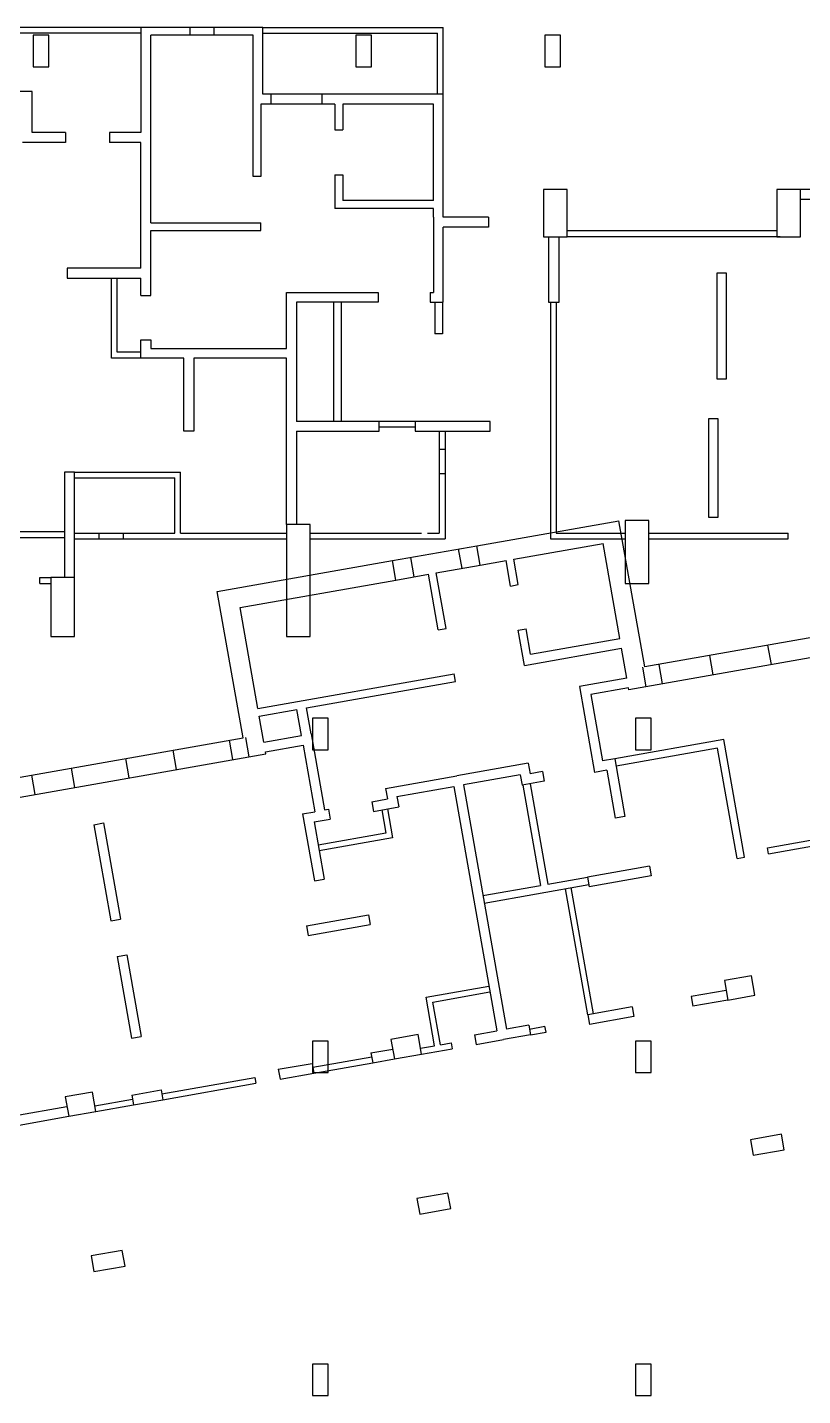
# Model space of a CAD drawing. Header units: metres. Extents: x -681087 to 1033303, y 74272 to 2630761.
# Drawn here: x 31540 to 51232, y 2359438 to 2394178 of the extents above; entities that cross this region are included whole.
import ezdxf

# ---------------------------------------------------------------- set-up
doc = ezdxf.new("R2010")
doc.units = ezdxf.units.M
for name, color, linetype in [('SKELETON_CLEAN', 7, 'Continuous'), ('SKELETON_ISOLATED', 1, 'Continuous'), ('SKELETON_ORIGINAL', 8, 'Continuous')]:
    doc.layers.add(name, color=color, linetype=linetype)

msp = doc.modelspace()

# ---------------------------------------------------------------- linework, layer by layer
at = {"layer": 'SKELETON_CLEAN'}
for p, q in [((34423, 2394178), (27413, 2394178)), ((34423, 2394028), (27563, 2394028)), ((32084, 2393978), (31684, 2393978)), ((31684, 2393978), (31684, 2393178)), ((32084, 2393178), (32084, 2393978)), ((34423, 2394178), (34423, 2391508)), ((37523, 2394178), (34423, 2394178)), ((37273, 2393978), (34673, 2393978)), ((34673, 2389218), (34673, 2393978)), ((37273, 2390388), (37273, 2393978)), ((37523, 2394178), (42103, 2394178)), ((37523, 2392478), (37523, 2394178)), ((37523, 2394028), (41953, 2394028)), ((40284, 2393978), (39884, 2393978)), ((39884, 2393978), (39884, 2393178)), ((40284, 2393178), (40284, 2393978)), ((41953, 2392478), (41953, 2394028)), ((42103, 2392478), (42103, 2394178)), ((45084, 2393978), (44684, 2393978)), ((44684, 2393978), (44684, 2393178)), ((45084, 2393178), (45084, 2393978)), ((31684, 2393178), (32084, 2393178)), ((39884, 2393178), (40284, 2393178)), ((44684, 2393178), (45084, 2393178)), ((31663, 2392548), (27413, 2392548)), ((31663, 2391508), (31663, 2392548)), ((39353, 2392228), (37473, 2392228)), ((37473, 2392228), (37473, 2390388)), ((42103, 2392478), (37523, 2392478)), ((39353, 2392228), (39353, 2391573)), ((39553, 2392228), (39553, 2391573)), ((41853, 2392228), (39553, 2392228)), ((41853, 2389778), (41853, 2392228)), ((42103, 2389358), (42103, 2392478)), ((32508, 2391508), (31663, 2391508)), ((32508, 2391508), (32508, 2391258)), ((34423, 2391508), (33628, 2391508)), ((33628, 2391508), (33628, 2391258)), ((39353, 2391573), (39553, 2391573)), ((32508, 2391258), (31413, 2391258)), ((34423, 2391258), (33628, 2391258)), ((34423, 2388063), (34423, 2391258)), ((37473, 2390388), (37273, 2390388)), ((39353, 2390433), (39353, 2389578)), ((39353, 2390433), (39553, 2390433)), ((39553, 2390433), (39553, 2389778)), ((41853, 2389778), (39553, 2389778)), ((45253, 2390058), (44653, 2390058)), ((44653, 2390058), (44653, 2388858)), ((45253, 2388858), (45253, 2390058)), ((51173, 2390058), (50573, 2390058)), ((50573, 2390058), (50573, 2388858)), ((51173, 2388858), (51173, 2390058)), ((51488, 2390058), (51173, 2390058)), ((51488, 2389808), (51173, 2389808)), ((41853, 2389578), (39353, 2389578)), ((41853, 2389358), (41853, 2389578)), ((34673, 2389218), (37473, 2389218)), ((37473, 2389018), (37473, 2389218)), ((41853, 2389358), (41853, 2387448)), ((43253, 2389358), (42103, 2389358)), ((42103, 2387198), (42103, 2389108)), ((43253, 2389108), (42103, 2389108)), ((43253, 2389358), (43253, 2389108)), ((34673, 2389018), (37473, 2389018)), ((34673, 2387368), (34673, 2389018)), ((44653, 2388858), (45253, 2388858)), ((44788, 2387188), (44788, 2388858)), ((45038, 2388858), (45038, 2387188)), ((50658, 2388858), (45253, 2388858)), ((50573, 2388858), (51173, 2388858)), ((34423, 2388063), (32553, 2388063)), ((32553, 2388063), (32553, 2387813)), ((32553, 2387813), (34423, 2387813)), ((33673, 2385778), (33673, 2387813)), ((33823, 2385928), (33823, 2387813)), ((34423, 2387368), (34423, 2387813)), ((49298, 2387938), (49048, 2387938)), ((49048, 2387938), (49048, 2385258)), ((49298, 2385258), (49298, 2387938)), ((34423, 2387368), (34673, 2387368)), ((38123, 2386028), (38123, 2387448)), ((38123, 2387448), (40453, 2387448)), ((40453, 2387448), (40453, 2387198)), ((41773, 2387448), (41773, 2387198)), ((41773, 2387448), (41853, 2387448)), ((40453, 2387198), (38373, 2387198)), ((38373, 2387198), (38373, 2384173)), ((41773, 2387198), (42103, 2387198)), ((41893, 2387198), (41893, 2386393)), ((42083, 2387198), (42083, 2386393)), ((45038, 2387188), (44788, 2387188)), ((44823, 2387188), (44823, 2381188)), ((44973, 2387188), (44973, 2381338)), ((42083, 2386393), (41893, 2386393)), ((34423, 2386248), (34673, 2386248)), ((34423, 2385778), (34423, 2386248)), ((34673, 2386248), (34673, 2386028)), ((34673, 2386028), (38123, 2386028)), ((34423, 2385778), (33673, 2385778)), ((34423, 2385928), (33823, 2385928)), ((35518, 2385778), (34423, 2385778)), ((35518, 2383928), (35518, 2385778)), ((35768, 2385778), (35768, 2383928)), ((38123, 2385778), (35768, 2385778)), ((38123, 2381558), (38123, 2385778)), ((49048, 2385258), (49298, 2385258)), ((49088, 2384238), (48838, 2384238)), ((48838, 2384238), (48838, 2381738)), ((49088, 2381738), (49088, 2384238)), ((35768, 2383928), (35518, 2383928)), ((40473, 2384173), (38373, 2384173)), ((38373, 2383923), (40473, 2383923)), ((38373, 2383923), (38373, 2381558)), ((40473, 2383923), (40473, 2384173)), ((41393, 2384173), (40473, 2384173)), ((43293, 2384173), (41393, 2384173)), ((41393, 2384173), (41393, 2383923)), ((41393, 2383923), (43293, 2383923)), ((42003, 2383923), (42003, 2381338)), ((42153, 2383923), (42153, 2381188)), ((43293, 2383923), (43293, 2384173)), ((32733, 2382888), (32483, 2382888)), ((32483, 2382888), (32483, 2380208)), ((32733, 2382888), (35433, 2382888)), ((32733, 2380208), (32733, 2382888)), ((35433, 2381338), (35433, 2382888)), ((32733, 2382738), (35283, 2382738)), ((35283, 2381338), (35283, 2382738)), ((38723, 2381558), (38123, 2381558)), ((38123, 2381558), (38123, 2378708)), ((38723, 2378708), (38723, 2381558)), ((42957, 2381015), (46566, 2381652)), ((47221, 2377939), (46566, 2381652)), ((47323, 2381658), (46723, 2381658)), ((46723, 2381658), (46723, 2380058)), ((47323, 2380058), (47323, 2381658)), ((48838, 2381738), (49088, 2381738)), ((30583, 2381378), (32483, 2381378)), ((30733, 2381228), (32483, 2381228)), ((32733, 2381338), (35283, 2381338)), ((35433, 2381338), (38123, 2381338)), ((38723, 2381188), (42153, 2381188)), ((41703, 2381338), (42003, 2381338)), ((44823, 2381188), (46723, 2381188)), ((44973, 2381338), (46723, 2381338)), ((47323, 2381338), (50863, 2381338)), ((47323, 2381188), (50863, 2381188)), ((50863, 2381188), (50863, 2381338)), ((40815, 2380638), (42957, 2381015)), ((43044, 2380523), (42957, 2381015)), ((43896, 2380673), (46161, 2381072)), ((46586, 2378660), (46161, 2381072)), ((36364, 2379853), (40815, 2380638)), ((40902, 2380145), (40815, 2380638)), ((41926, 2380326), (43044, 2380523)), ((43044, 2380523), (43699, 2380638)), ((43812, 2379993), (43699, 2380638)), ((44009, 2380028), (43896, 2380673)), ((31853, 2380208), (32133, 2380208)), ((31853, 2380058), (31853, 2380208)), ((31853, 2380058), (32133, 2380058)), ((32733, 2380208), (32133, 2380208)), ((32133, 2380208), (32133, 2378708)), ((32733, 2378708), (32733, 2380208)), ((36943, 2379447), (40902, 2380145)), ((40902, 2380145), (41729, 2380291)), ((41977, 2378883), (41729, 2380291)), ((42174, 2378918), (41926, 2380326)), ((46723, 2380058), (47323, 2380058)), ((37018, 2376140), (36364, 2379853)), ((43812, 2379993), (44009, 2380028)), ((37394, 2376887), (36943, 2379447)), ((54509, 2379224), (47221, 2377939)), ((32133, 2378708), (32733, 2378708)), ((38123, 2378708), (38723, 2378708)), ((41977, 2378883), (42174, 2378918)), ((44010, 2378871), (44207, 2378905)), ((44168, 2377979), (44010, 2378871)), ((44321, 2378260), (44207, 2378905)), ((44321, 2378260), (46586, 2378660)), ((54694, 2378749), (46815, 2377360)), ((44168, 2377979), (46630, 2378413)), ((46763, 2377655), (46630, 2378413)), ((37394, 2376887), (42378, 2377765)), ((42412, 2377568), (42378, 2377765)), ((46763, 2377655), (45562, 2377443)), ((38631, 2376902), (42412, 2377568)), ((45562, 2377443), (45946, 2375262)), ((46807, 2377409), (45851, 2377241)), ((46815, 2377360), (46807, 2377409)), ((45851, 2377241), (46149, 2375552)), ((37429, 2376690), (38384, 2376858)), ((37545, 2376030), (37429, 2376690)), ((38501, 2376198), (38384, 2376858)), ((38747, 2376242), (38631, 2376902)), ((39184, 2376638), (38784, 2376638)), ((38784, 2376638), (38784, 2375838)), ((39184, 2375838), (39184, 2376638)), ((47384, 2376638), (46984, 2376638)), ((46984, 2376638), (46984, 2375838)), ((47384, 2375838), (47384, 2376638)), ((38747, 2376242), (39088, 2374307)), ((29632, 2374838), (37018, 2376140)), ((37545, 2376030), (38501, 2376198)), ((37589, 2375784), (38544, 2375952)), ((38544, 2375952), (38842, 2374263)), ((49227, 2376094), (46459, 2375606)), ((49073, 2375874), (46492, 2375419)), ((49566, 2373077), (49073, 2375874)), ((49753, 2373110), (49227, 2376094)), ((29965, 2374389), (37598, 2375734)), ((37598, 2375734), (37589, 2375784)), ((38784, 2375838), (39184, 2375838)), ((46459, 2375606), (46149, 2375552)), ((46459, 2375606), (46718, 2374139)), ((46984, 2375838), (47384, 2375838)), ((44261, 2375493), (42449, 2375173)), ((44058, 2375203), (42615, 2374949)), ((44058, 2375203), (44105, 2374937)), ((44261, 2375493), (44308, 2375227)), ((44623, 2375282), (44308, 2375227)), ((44623, 2375282), (44666, 2375036)), ((46257, 2375317), (45946, 2375262)), ((46257, 2375317), (46472, 2374096)), ((40637, 2374854), (42449, 2375173)), ((40637, 2374854), (40684, 2374588)), ((40926, 2374651), (42369, 2374905)), ((42369, 2374905), (43463, 2368701)), ((42615, 2374949), (43709, 2368744)), ((44666, 2375036), (44105, 2374937)), ((44125, 2374941), (44574, 2372390)), ((44312, 2374974), (44761, 2372423)), ((40290, 2374518), (40684, 2374588)), ((40290, 2374518), (40333, 2374272)), ((40926, 2374651), (40973, 2374385)), ((38532, 2374208), (38842, 2374263)), ((38532, 2374208), (38832, 2372505)), ((39088, 2374307), (39187, 2374324)), ((39187, 2374324), (39230, 2374078)), ((40333, 2374272), (40973, 2374385)), ((40540, 2374309), (40644, 2373718)), ((40688, 2374335), (40818, 2373596)), ((46718, 2374139), (46472, 2374096)), ((33229, 2373933), (33475, 2373977)), ((33229, 2373933), (33660, 2371491)), ((33475, 2373977), (33906, 2371535)), ((38821, 2374006), (39230, 2374078)), ((38821, 2374006), (39078, 2372548)), ((40644, 2373718), (38926, 2373415)), ((40818, 2373596), (38952, 2373267)), ((50341, 2373346), (51907, 2373622)), ((50367, 2373198), (51933, 2373474)), ((49566, 2373077), (49753, 2373110)), ((50367, 2373198), (50341, 2373346)), ((47342, 2372878), (45766, 2372600)), ((47342, 2372878), (47385, 2372632)), ((38832, 2372505), (39078, 2372548)), ((44761, 2372423), (45766, 2372600)), ((45766, 2372600), (45809, 2372354)), ((47385, 2372632), (45809, 2372354)), ((43112, 2372132), (44574, 2372390)), ((45772, 2369108), (45208, 2372309)), ((33660, 2371491), (33906, 2371535)), ((38632, 2371368), (40207, 2371645)), ((38632, 2371368), (38675, 2371121)), ((38675, 2371121), (40251, 2371399)), ((40207, 2371645), (40251, 2371399)), ((33819, 2370585), (34066, 2370628)), ((33819, 2370585), (34184, 2368517)), ((34066, 2370628), (34430, 2368560)), ((49934, 2370096), (49245, 2369974)), ((49245, 2369974), (49332, 2369482)), ((50021, 2369604), (49934, 2370096)), ((41668, 2369552), (43263, 2369834)), ((41842, 2369431), (43289, 2369686)), ((49288, 2369728), (48402, 2369572)), ((41885, 2368321), (41668, 2369552)), ((42033, 2368347), (41842, 2369431)), ((46905, 2369308), (45772, 2369108)), ((46905, 2369308), (46948, 2369062)), ((48402, 2369572), (48445, 2369326)), ((49332, 2369482), (48445, 2369326)), ((49332, 2369482), (50021, 2369604)), ((45772, 2369108), (45816, 2368862)), ((46948, 2369062), (45816, 2368862)), ((41465, 2368603), (40775, 2368481)), ((41552, 2368110), (41465, 2368603)), ((42897, 2368601), (43463, 2368701)), ((42897, 2368601), (42940, 2368355)), ((44319, 2368598), (43630, 2368477)), ((44275, 2368844), (43709, 2368744)), ((44275, 2368844), (44319, 2368598)), ((44293, 2368746), (44687, 2368815)), ((44319, 2368598), (44713, 2368668)), ((44713, 2368668), (44687, 2368815)), ((34184, 2368517), (34430, 2368560)), ((39184, 2368438), (38784, 2368438)), ((38784, 2368438), (38784, 2367638)), ((39184, 2367638), (39184, 2368438)), ((40267, 2368138), (40819, 2368235)), ((40775, 2368481), (40862, 2367989)), ((41526, 2368258), (41885, 2368321)), ((41552, 2368110), (42330, 2368247)), ((42033, 2368347), (42304, 2368395)), ((42304, 2368395), (42330, 2368247)), ((42940, 2368355), (43630, 2368477)), ((47384, 2368438), (46984, 2368438)), ((46984, 2368438), (46984, 2367638)), ((47384, 2367638), (47384, 2368438)), ((38814, 2367627), (40311, 2367891)), ((40267, 2368138), (40311, 2367891)), ((40311, 2367891), (40862, 2367989)), ((40862, 2367989), (41552, 2368110)), ((37914, 2367723), (38770, 2367874)), ((37914, 2367723), (37957, 2367476)), ((37957, 2367476), (38814, 2367627)), ((38770, 2367874), (38814, 2367627)), ((38784, 2367638), (39184, 2367638)), ((46984, 2367638), (47384, 2367638)), ((34191, 2367066), (34940, 2367198)), ((34940, 2367198), (34983, 2366952)), ((34957, 2367100), (37320, 2367516)), ((34983, 2366952), (37346, 2367369)), ((37320, 2367516), (37346, 2367369)), ((33192, 2367144), (32503, 2367022)), ((32503, 2367022), (32590, 2366530)), ((33279, 2366652), (33192, 2367144)), ((34191, 2367066), (34234, 2366820)), ((34234, 2366820), (34983, 2366952)), ((31241, 2366292), (32590, 2366530)), ((32590, 2366530), (33279, 2366652)), ((33279, 2366652), (34234, 2366820)), ((50693, 2366074), (49905, 2365935)), ((49905, 2365935), (49974, 2365541)), ((50762, 2365680), (50693, 2366074)), ((49974, 2365541), (50762, 2365680)), ((42223, 2364580), (41435, 2364441)), ((41435, 2364441), (41505, 2364048)), ((42293, 2364186), (42223, 2364580)), ((41505, 2364048), (42293, 2364186)), ((33951, 2363122), (33163, 2362983)), ((34020, 2362728), (33951, 2363122)), ((33163, 2362983), (33232, 2362589)), ((33232, 2362589), (34020, 2362728)), ((39184, 2360238), (38784, 2360238)), ((38784, 2360238), (38784, 2359438)), ((39184, 2359438), (39184, 2360238)), ((47384, 2360238), (46984, 2360238)), ((46984, 2360238), (46984, 2359438)), ((47384, 2359438), (47384, 2360238)), ((38784, 2359438), (39184, 2359438)), ((46984, 2359438), (47384, 2359438))]:
    msp.add_line(p, q, dxfattribs=at)
at = {"layer": 'SKELETON_ISOLATED'}
for p, q in [((35663, 2394178), (35663, 2393978)), ((36283, 2393978), (36283, 2394178)), ((37723, 2392478), (37723, 2392228)), ((39023, 2392478), (39023, 2392228)), ((50573, 2389008), (45253, 2389008)), ((39318, 2387198), (39318, 2384173)), ((39508, 2387198), (39508, 2384173)), ((41393, 2384023), (40473, 2384023)), ((42153, 2383458), (42003, 2383458)), ((42153, 2382838), (42003, 2382838)), ((32733, 2381188), (38123, 2381188)), ((33363, 2381188), (33363, 2381338)), ((33983, 2381188), (33983, 2381338)), ((38723, 2381338), (41553, 2381338)), ((42581, 2380441), (42494, 2380934)), ((41365, 2380227), (41278, 2380719)), ((50343, 2378489), (50430, 2377997)), ((47575, 2378001), (47662, 2377509)), ((48866, 2378229), (48952, 2377737)), ((47162, 2377929), (47249, 2377436)), ((36664, 2376077), (36751, 2375585)), ((37077, 2376150), (37164, 2375658)), ((34034, 2375614), (34121, 2375121)), ((35236, 2375826), (35323, 2375333)), ((31646, 2375193), (31733, 2374700)), ((32651, 2375370), (32738, 2374877)), ((43145, 2371945), (45799, 2372413)), ((45920, 2369134), (45356, 2372335)), ((38788, 2367775), (40285, 2368039)), ((33253, 2366799), (34208, 2366968)), ((31197, 2366538), (32546, 2366776))]:
    msp.add_line(p, q, dxfattribs=at)
at = {"layer": 'SKELETON_ORIGINAL'}
for p, q in [((34423, 2394178), (27413, 2394178)), ((34423, 2394028), (27563, 2394028)), ((32084, 2393978), (31684, 2393978)), ((31684, 2393978), (31684, 2393178)), ((32084, 2393178), (32084, 2393978)), ((34423, 2394178), (34423, 2391508)), ((37523, 2394178), (34423, 2394178)), ((37273, 2393978), (34673, 2393978)), ((34673, 2389218), (34673, 2393978)), ((35663, 2394178), (35663, 2393978)), ((36283, 2393978), (36283, 2394178)), ((37273, 2390388), (37273, 2393978)), ((37523, 2394178), (42103, 2394178)), ((37523, 2392478), (37523, 2394178)), ((37523, 2394028), (41953, 2394028)), ((40284, 2393978), (39884, 2393978)), ((39884, 2393978), (39884, 2393178)), ((40284, 2393178), (40284, 2393978)), ((41953, 2392478), (41953, 2394028)), ((42103, 2392478), (42103, 2394178)), ((45084, 2393978), (44684, 2393978)), ((44684, 2393978), (44684, 2393178)), ((45084, 2393178), (45084, 2393978)), ((31684, 2393178), (32084, 2393178)), ((39884, 2393178), (40284, 2393178)), ((44684, 2393178), (45084, 2393178)), ((31663, 2392548), (27413, 2392548)), ((31663, 2391508), (31663, 2392548)), ((39353, 2392228), (37473, 2392228)), ((37473, 2392228), (37473, 2390388)), ((42103, 2392478), (37523, 2392478)), ((37723, 2392478), (37723, 2392228)), ((39023, 2392478), (39023, 2392228)), ((39353, 2392228), (39353, 2391573)), ((39553, 2392228), (39553, 2391573)), ((41853, 2392228), (39553, 2392228)), ((41853, 2389778), (41853, 2392228)), ((42103, 2389358), (42103, 2392478)), ((32508, 2391508), (31663, 2391508)), ((32508, 2391508), (32508, 2391258)), ((34423, 2391508), (33628, 2391508)), ((33628, 2391508), (33628, 2391258)), ((39353, 2391573), (39553, 2391573)), ((32508, 2391258), (31413, 2391258)), ((34423, 2391258), (33628, 2391258)), ((34423, 2388063), (34423, 2391258)), ((37473, 2390388), (37273, 2390388)), ((39353, 2390433), (39353, 2389578)), ((39353, 2390433), (39553, 2390433)), ((39553, 2390433), (39553, 2389778)), ((41853, 2389778), (39553, 2389778)), ((45253, 2390058), (44653, 2390058)), ((44653, 2390058), (44653, 2388858)), ((45253, 2390058), (44653, 2390058)), ((44653, 2390058), (44653, 2388858)), ((45253, 2388858), (45253, 2390058)), ((45253, 2388858), (45253, 2390058)), ((51173, 2390058), (50573, 2390058)), ((50573, 2390058), (50573, 2388858)), ((51173, 2390058), (50573, 2390058)), ((50573, 2390058), (50573, 2388858)), ((51173, 2388858), (51173, 2390058)), ((51173, 2388858), (51173, 2390058)), ((51488, 2390058), (51173, 2390058)), ((51488, 2389808), (51173, 2389808)), ((41853, 2389578), (39353, 2389578)), ((41853, 2389358), (41853, 2389578)), ((34673, 2389218), (37473, 2389218)), ((37473, 2389018), (37473, 2389218)), ((41853, 2389358), (41853, 2387448)), ((43253, 2389358), (42103, 2389358)), ((42103, 2387198), (42103, 2389108)), ((43253, 2389108), (42103, 2389108)), ((43253, 2389358), (43253, 2389108)), ((34673, 2389018), (37473, 2389018)), ((34673, 2387368), (34673, 2389018)), ((44653, 2388858), (45253, 2388858)), ((44653, 2388858), (45253, 2388858)), ((44788, 2387188), (44788, 2388858)), ((45038, 2388858), (45038, 2387188)), ((50573, 2389008), (45253, 2389008)), ((50658, 2388858), (45253, 2388858)), ((50573, 2388858), (51173, 2388858)), ((50573, 2388858), (51173, 2388858)), ((34423, 2388063), (32553, 2388063)), ((32553, 2388063), (32553, 2387813)), ((32553, 2387813), (34423, 2387813)), ((33673, 2385778), (33673, 2387813)), ((33823, 2385928), (33823, 2387813)), ((34423, 2387368), (34423, 2387813)), ((49298, 2387938), (49048, 2387938)), ((49048, 2387938), (49048, 2385258)), ((49298, 2385258), (49298, 2387938)), ((34423, 2387368), (34673, 2387368)), ((38123, 2386028), (38123, 2387448)), ((38123, 2387448), (40453, 2387448)), ((40453, 2387448), (40453, 2387198)), ((41773, 2387448), (41773, 2387198)), ((41773, 2387448), (41853, 2387448)), ((40453, 2387198), (38373, 2387198)), ((38373, 2387198), (38373, 2384173)), ((39318, 2387198), (39318, 2384173)), ((39508, 2387198), (39508, 2384173)), ((41773, 2387198), (42103, 2387198)), ((41893, 2387198), (41893, 2386393)), ((42083, 2387198), (42083, 2386393)), ((45038, 2387188), (44788, 2387188)), ((44823, 2387188), (44823, 2381188)), ((44973, 2387188), (44973, 2381338)), ((42083, 2386393), (41893, 2386393)), ((34423, 2386248), (34673, 2386248)), ((34423, 2385778), (34423, 2386248)), ((34673, 2386248), (34673, 2386028)), ((34673, 2386028), (38123, 2386028)), ((34423, 2385778), (33673, 2385778)), ((34423, 2385928), (33823, 2385928)), ((35518, 2385778), (34423, 2385778)), ((35518, 2383928), (35518, 2385778)), ((35768, 2385778), (35768, 2383928)), ((38123, 2385778), (35768, 2385778)), ((38123, 2381558), (38123, 2385778)), ((49048, 2385258), (49298, 2385258)), ((49088, 2384238), (48838, 2384238)), ((48838, 2384238), (48838, 2381738)), ((49088, 2381738), (49088, 2384238)), ((35768, 2383928), (35518, 2383928)), ((40473, 2384173), (38373, 2384173)), ((38373, 2383923), (40473, 2383923)), ((38373, 2383923), (38373, 2381558)), ((40473, 2383923), (40473, 2384173)), ((41393, 2384173), (40473, 2384173)), ((41393, 2384023), (40473, 2384023)), ((43293, 2384173), (41393, 2384173)), ((41393, 2384173), (41393, 2383923)), ((41393, 2383923), (43293, 2383923)), ((42003, 2383923), (42003, 2381338)), ((42153, 2383923), (42153, 2381188)), ((43293, 2383923), (43293, 2384173)), ((42153, 2383458), (42003, 2383458)), ((32733, 2382888), (32483, 2382888)), ((32483, 2382888), (32483, 2380208)), ((32733, 2382888), (35433, 2382888)), ((32733, 2380208), (32733, 2382888)), ((35433, 2381338), (35433, 2382888)), ((42153, 2382838), (42003, 2382838)), ((32733, 2382738), (35283, 2382738)), ((35283, 2381338), (35283, 2382738)), ((38723, 2381558), (38123, 2381558)), ((38123, 2381558), (38123, 2378708)), ((38723, 2381558), (38123, 2381558)), ((38123, 2381558), (38123, 2378708)), ((38723, 2378708), (38723, 2381558)), ((38723, 2378708), (38723, 2381558)), ((42957, 2381015), (46566, 2381652)), ((47221, 2377939), (46566, 2381652)), ((47323, 2381658), (46723, 2381658)), ((46723, 2381658), (46723, 2380058)), ((47323, 2381658), (46723, 2381658)), ((46723, 2381658), (46723, 2380058)), ((47323, 2380058), (47323, 2381658)), ((47323, 2380058), (47323, 2381658)), ((48838, 2381738), (49088, 2381738)), ((30583, 2381378), (32483, 2381378)), ((30733, 2381228), (32483, 2381228)), ((32733, 2381338), (35283, 2381338)), ((32733, 2381188), (38123, 2381188)), ((33363, 2381188), (33363, 2381338)), ((33983, 2381188), (33983, 2381338)), ((35433, 2381338), (38123, 2381338)), ((38723, 2381338), (41553, 2381338)), ((38723, 2381188), (42153, 2381188)), ((41703, 2381338), (42003, 2381338)), ((44823, 2381188), (46723, 2381188)), ((44973, 2381338), (46723, 2381338)), ((47323, 2381338), (50863, 2381338)), ((47323, 2381188), (50863, 2381188)), ((50863, 2381188), (50863, 2381338)), ((40815, 2380638), (42957, 2381015)), ((42581, 2380441), (42494, 2380934)), ((43044, 2380523), (42957, 2381015)), ((43896, 2380673), (46161, 2381072)), ((46586, 2378660), (46161, 2381072)), ((36364, 2379853), (40815, 2380638)), ((40902, 2380145), (40815, 2380638)), ((41365, 2380227), (41278, 2380719)), ((41926, 2380326), (43044, 2380523)), ((43044, 2380523), (43699, 2380638)), ((43812, 2379993), (43699, 2380638)), ((44009, 2380028), (43896, 2380673)), ((31853, 2380208), (32133, 2380208)), ((31853, 2380058), (31853, 2380208)), ((31853, 2380058), (32133, 2380058)), ((32733, 2380208), (32133, 2380208)), ((32133, 2380208), (32133, 2378708)), ((32733, 2380208), (32133, 2380208)), ((32133, 2380208), (32133, 2378708)), ((32733, 2378708), (32733, 2380208)), ((32733, 2378708), (32733, 2380208)), ((36943, 2379447), (40902, 2380145)), ((40902, 2380145), (41729, 2380291)), ((41977, 2378883), (41729, 2380291)), ((42174, 2378918), (41926, 2380326)), ((46723, 2380058), (47323, 2380058)), ((46723, 2380058), (47323, 2380058)), ((37018, 2376140), (36364, 2379853)), ((43812, 2379993), (44009, 2380028)), ((37394, 2376887), (36943, 2379447)), ((54509, 2379224), (47221, 2377939)), ((32133, 2378708), (32733, 2378708)), ((32133, 2378708), (32733, 2378708)), ((38123, 2378708), (38723, 2378708)), ((38123, 2378708), (38723, 2378708)), ((41977, 2378883), (42174, 2378918)), ((44010, 2378871), (44207, 2378905)), ((44168, 2377979), (44010, 2378871)), ((44321, 2378260), (44207, 2378905)), ((44321, 2378260), (46586, 2378660)), ((54694, 2378749), (46815, 2377360)), ((44168, 2377979), (46630, 2378413)), ((46763, 2377655), (46630, 2378413)), ((50343, 2378489), (50430, 2377997)), ((47575, 2378001), (47662, 2377509)), ((48866, 2378229), (48952, 2377737)), ((37394, 2376887), (42378, 2377765)), ((42412, 2377568), (42378, 2377765)), ((46763, 2377655), (45562, 2377443)), ((47162, 2377929), (47249, 2377436)), ((38631, 2376902), (42412, 2377568)), ((45562, 2377443), (45946, 2375262)), ((46807, 2377409), (45851, 2377241)), ((46815, 2377360), (46807, 2377409)), ((45851, 2377241), (46149, 2375552)), ((37429, 2376690), (38384, 2376858)), ((37545, 2376030), (37429, 2376690)), ((38501, 2376198), (38384, 2376858)), ((38747, 2376242), (38631, 2376902)), ((39184, 2376638), (38784, 2376638)), ((38784, 2376638), (38784, 2375838)), ((39184, 2375838), (39184, 2376638)), ((47384, 2376638), (46984, 2376638)), ((46984, 2376638), (46984, 2375838)), ((47384, 2375838), (47384, 2376638)), ((38747, 2376242), (39088, 2374307)), ((29632, 2374838), (37018, 2376140)), ((36664, 2376077), (36751, 2375585)), ((37077, 2376150), (37164, 2375658)), ((37545, 2376030), (38501, 2376198)), ((37589, 2375784), (38544, 2375952)), ((38544, 2375952), (38842, 2374263)), ((49227, 2376094), (46459, 2375606)), ((49073, 2375874), (46492, 2375419)), ((49566, 2373077), (49073, 2375874)), ((49753, 2373110), (49227, 2376094)), ((29965, 2374389), (37598, 2375734)), ((34034, 2375614), (34121, 2375121)), ((35236, 2375826), (35323, 2375333)), ((37598, 2375734), (37589, 2375784)), ((38784, 2375838), (39184, 2375838)), ((46459, 2375606), (46149, 2375552)), ((46459, 2375606), (46718, 2374139)), ((46984, 2375838), (47384, 2375838)), ((31646, 2375193), (31733, 2374700)), ((32651, 2375370), (32738, 2374877)), ((44261, 2375493), (42449, 2375173)), ((44058, 2375203), (42615, 2374949)), ((44058, 2375203), (44105, 2374937)), ((44261, 2375493), (44308, 2375227)), ((44623, 2375282), (44308, 2375227)), ((44623, 2375282), (44666, 2375036)), ((46257, 2375317), (45946, 2375262)), ((46257, 2375317), (46472, 2374096)), ((40637, 2374854), (42449, 2375173)), ((40637, 2374854), (40684, 2374588)), ((40926, 2374651), (42369, 2374905)), ((42369, 2374905), (43463, 2368701)), ((42615, 2374949), (43709, 2368744)), ((44666, 2375036), (44105, 2374937)), ((44125, 2374941), (44574, 2372390)), ((44312, 2374974), (44761, 2372423)), ((40290, 2374518), (40684, 2374588)), ((40290, 2374518), (40333, 2374272)), ((40926, 2374651), (40973, 2374385)), ((38532, 2374208), (38842, 2374263)), ((38532, 2374208), (38832, 2372505)), ((39088, 2374307), (39187, 2374324)), ((39187, 2374324), (39230, 2374078)), ((40333, 2374272), (40973, 2374385)), ((40540, 2374309), (40644, 2373718)), ((40688, 2374335), (40818, 2373596)), ((46718, 2374139), (46472, 2374096)), ((33229, 2373933), (33475, 2373977)), ((33229, 2373933), (33660, 2371491)), ((33475, 2373977), (33906, 2371535)), ((38821, 2374006), (39230, 2374078)), ((38821, 2374006), (39078, 2372548)), ((40644, 2373718), (38926, 2373415)), ((40818, 2373596), (38952, 2373267)), ((50341, 2373346), (51907, 2373622)), ((50367, 2373198), (51933, 2373474)), ((49566, 2373077), (49753, 2373110)), ((50367, 2373198), (50341, 2373346)), ((47342, 2372878), (45766, 2372600)), ((47342, 2372878), (47385, 2372632)), ((38832, 2372505), (39078, 2372548)), ((43145, 2371945), (45799, 2372413)), ((44761, 2372423), (45766, 2372600)), ((45766, 2372600), (45809, 2372354)), ((47385, 2372632), (45809, 2372354)), ((43112, 2372132), (44574, 2372390)), ((45772, 2369108), (45208, 2372309)), ((45920, 2369134), (45356, 2372335)), ((33660, 2371491), (33906, 2371535)), ((38632, 2371368), (40207, 2371645)), ((38632, 2371368), (38675, 2371121)), ((38675, 2371121), (40251, 2371399)), ((40207, 2371645), (40251, 2371399)), ((33819, 2370585), (34066, 2370628)), ((33819, 2370585), (34184, 2368517)), ((34066, 2370628), (34430, 2368560)), ((49934, 2370096), (49245, 2369974)), ((49245, 2369974), (49332, 2369482)), ((50021, 2369604), (49934, 2370096)), ((41668, 2369552), (43263, 2369834)), ((41842, 2369431), (43289, 2369686)), ((49288, 2369728), (48402, 2369572)), ((41885, 2368321), (41668, 2369552)), ((42033, 2368347), (41842, 2369431)), ((46905, 2369308), (45772, 2369108)), ((46905, 2369308), (46948, 2369062)), ((48402, 2369572), (48445, 2369326)), ((49332, 2369482), (48445, 2369326)), ((49332, 2369482), (50021, 2369604)), ((45772, 2369108), (45816, 2368862)), ((46948, 2369062), (45816, 2368862)), ((41465, 2368603), (40775, 2368481)), ((41552, 2368110), (41465, 2368603)), ((42897, 2368601), (43463, 2368701)), ((42897, 2368601), (42940, 2368355)), ((44319, 2368598), (43630, 2368477)), ((44275, 2368844), (43709, 2368744)), ((44275, 2368844), (44319, 2368598)), ((44293, 2368746), (44687, 2368815)), ((44319, 2368598), (44713, 2368668)), ((44713, 2368668), (44687, 2368815)), ((34184, 2368517), (34430, 2368560)), ((39184, 2368438), (38784, 2368438)), ((38784, 2368438), (38784, 2367638)), ((39184, 2367638), (39184, 2368438)), ((40267, 2368138), (40819, 2368235)), ((40775, 2368481), (40862, 2367989)), ((41526, 2368258), (41885, 2368321)), ((41552, 2368110), (42330, 2368247)), ((42033, 2368347), (42304, 2368395)), ((42304, 2368395), (42330, 2368247)), ((42940, 2368355), (43630, 2368477)), ((47384, 2368438), (46984, 2368438)), ((46984, 2368438), (46984, 2367638)), ((47384, 2367638), (47384, 2368438)), ((38788, 2367775), (40285, 2368039)), ((38814, 2367627), (40311, 2367891)), ((40267, 2368138), (40311, 2367891)), ((40311, 2367891), (40862, 2367989)), ((40862, 2367989), (41552, 2368110)), ((37914, 2367723), (38770, 2367874)), ((37914, 2367723), (37957, 2367476)), ((37957, 2367476), (38814, 2367627)), ((38770, 2367874), (38814, 2367627)), ((38784, 2367638), (39184, 2367638)), ((46984, 2367638), (47384, 2367638)), ((34191, 2367066), (34940, 2367198)), ((34940, 2367198), (34983, 2366952)), ((34957, 2367100), (37320, 2367516)), ((34983, 2366952), (37346, 2367369)), ((37320, 2367516), (37346, 2367369)), ((33192, 2367144), (32503, 2367022)), ((32503, 2367022), (32590, 2366530)), ((33279, 2366652), (33192, 2367144)), ((33253, 2366799), (34208, 2366968)), ((34191, 2367066), (34234, 2366820)), ((34234, 2366820), (34983, 2366952)), ((31197, 2366538), (32546, 2366776)), ((31241, 2366292), (32590, 2366530)), ((32590, 2366530), (33279, 2366652)), ((33279, 2366652), (34234, 2366820)), ((50693, 2366074), (49905, 2365935)), ((49905, 2365935), (49974, 2365541)), ((50762, 2365680), (50693, 2366074)), ((49974, 2365541), (50762, 2365680)), ((42223, 2364580), (41435, 2364441)), ((41435, 2364441), (41505, 2364048)), ((42293, 2364186), (42223, 2364580)), ((41505, 2364048), (42293, 2364186)), ((33951, 2363122), (33163, 2362983)), ((34020, 2362728), (33951, 2363122)), ((33163, 2362983), (33232, 2362589)), ((33232, 2362589), (34020, 2362728)), ((39184, 2360238), (38784, 2360238)), ((38784, 2360238), (38784, 2359438)), ((39184, 2359438), (39184, 2360238)), ((47384, 2360238), (46984, 2360238)), ((46984, 2360238), (46984, 2359438)), ((47384, 2359438), (47384, 2360238)), ((38784, 2359438), (39184, 2359438)), ((46984, 2359438), (47384, 2359438))]:
    msp.add_line(p, q, dxfattribs=at)

doc.saveas('drawing.dxf')
